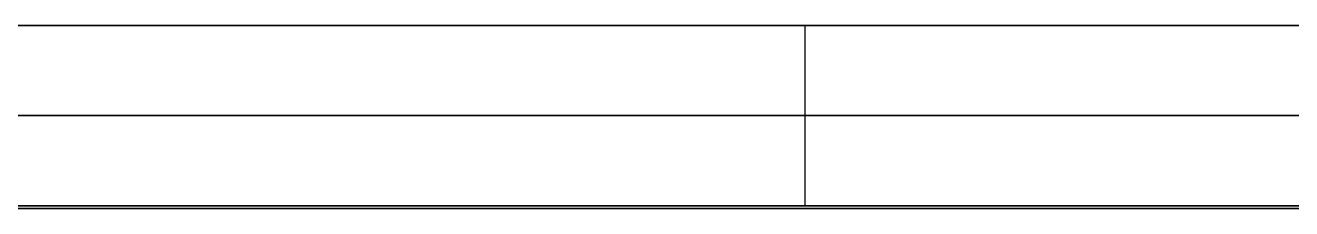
# Model space of a CAD drawing. Header units: inches. Extents: x 0 to 240, y -6 to 240.
# Drawn here: x 111.36 to 125.39, y -6.28 to -4.25 of the extents above; entities that cross this region are included whole.
import ezdxf

# ---------------------------------------------------------------- set-up
doc = ezdxf.new("R2010")
doc.units = ezdxf.units.IN
doc.header["$MEASUREMENT"] = 0
doc.layers.add('MODEL$frame-a', color=252, linetype='Continuous', true_color=0x696969)
doc.layers.add('MODEL$perf-pan', color=7, linetype='Continuous', true_color=0x646464)

msp = doc.modelspace()

# ---------------------------------------------------------------- linework, layer by layer
at = {"layer": 'MODEL$frame-a'}
for p, q in [((120, -4.25, 432), (120, -4.25, 434)), ((120, -4.25, 574), (120, -4.25, 576)), ((120, -4.25, 288), (120, -4.25, 290)), ((120, -4.25, 430), (120, -4.25, 432)), ((120, -4.25, 144), (120, -4.25, 146)), ((120, -4.25, 286), (120, -4.25, 288)), ((120, -6.25, 432), (120, -6.25, 434)), ((120, -6.25, 574), (120, -6.25, 576)), ((120, -6.25, 288), (120, -6.25, 290)), ((120, -6.25, 430), (120, -6.25, 432)), ((120, -6.25, 144), (120, -6.25, 146)), ((120, -6.25, 286), (120, -6.25, 288))]:
    msp.add_line(p, q, dxfattribs=at)
for points in [[(80, -4.25, 576), (160, -4.25, 576)], [(160, -4.25, 432), (80, -4.25, 432)], [(80, -4.25, 432), (160, -4.25, 432)], [(160, -4.25, 288), (80, -4.25, 288)], [(80, -4.25, 288), (160, -4.25, 288)], [(160, -4.25, 144), (80, -4.25, 144)], [(82, -4.25, 434), (158, -4.25, 434)], [(158, -4.25, 574), (82, -4.25, 574)], [(82, -4.25, 290), (158, -4.25, 290)], [(158, -4.25, 430), (82, -4.25, 430)], [(82, -4.25, 146), (158, -4.25, 146)], [(158, -4.25, 286), (82, -4.25, 286)], [(120, -6.25, 576), (120, -4.25, 576)], [(120, -6.25, 432), (120, -4.25, 432)], [(120, -6.25, 434), (120, -4.25, 434)], [(120, -6.25, 574), (120, -4.25, 574)], [(120, -6.25, 432), (120, -4.25, 432)], [(120, -6.25, 288), (120, -4.25, 288)], [(120, -6.25, 290), (120, -4.25, 290)], [(120, -6.25, 430), (120, -4.25, 430)], [(120, -6.25, 288), (120, -4.25, 288)], [(120, -6.25, 144), (120, -4.25, 144)], [(120, -6.25, 146), (120, -4.25, 146)], [(120, -6.25, 286), (120, -4.25, 286)], [(80, -5.25, 576), (160, -5.25, 576)], [(160, -5.25, 432), (80, -5.25, 432)], [(80, -5.25, 432), (160, -5.25, 432)], [(160, -5.25, 288), (80, -5.25, 288)], [(80, -5.25, 288), (160, -5.25, 288)], [(160, -5.25, 144), (80, -5.25, 144)], [(82, -5.25, 434), (158, -5.25, 434)], [(158, -5.25, 574), (82, -5.25, 574)], [(82, -5.25, 290), (158, -5.25, 290)], [(158, -5.25, 430), (82, -5.25, 430)], [(82, -5.25, 146), (158, -5.25, 146)], [(158, -5.25, 286), (82, -5.25, 286)], [(80, -6.25, 576), (160, -6.25, 576)], [(160, -6.25, 432), (80, -6.25, 432)], [(80, -6.25, 432), (160, -6.25, 432)], [(160, -6.25, 288), (80, -6.25, 288)], [(80, -6.25, 288), (160, -6.25, 288)], [(160, -6.25, 144), (80, -6.25, 144)], [(82, -6.25, 434), (158, -6.25, 434)], [(158, -6.25, 574), (82, -6.25, 574)], [(82, -6.25, 290), (158, -6.25, 290)], [(158, -6.25, 430), (82, -6.25, 430)], [(82, -6.25, 146), (158, -6.25, 146)], [(158, -6.25, 286), (82, -6.25, 286)]]:
    msp.add_open_spline(points, degree=1, dxfattribs=at)
at = {"layer": 'MODEL$perf-pan'}
for p, q in [((80.5, -6.281, 432.5), (159.5, -6.281, 432.5)), ((159.5, -6.281, 575.5), (80.5, -6.281, 575.5)), ((80.5, -6.281, 288.5), (159.5, -6.281, 288.5)), ((159.5, -6.281, 431.5), (80.5, -6.281, 431.5)), ((80.5, -6.281, 144.5), (159.5, -6.281, 144.5)), ((159.5, -6.281, 287.5), (80.5, -6.281, 287.5)), ((107.424, -6.281, 360), (111.726, -6.281, 360)), ((107.425, -6.281, 216), (111.784, -6.281, 216)), ((114.359, -6.281, 216), (118.706, -6.281, 216)), ((114.418, -6.281, 360), (118.591, -6.281, 360)), ((114.976, -6.281, 504), (118.077, -6.281, 504)), ((120, -6.281, 432.5), (120, -6.281, 442.499)), ((120, -6.281, 445.501), (120, -6.281, 454.764)), ((120, -6.281, 457.236), (120, -6.281, 466.573)), ((120, -6.281, 469.427), (120, -6.281, 478.308)), ((120, -6.281, 481.692), (120, -6.281, 490.043)), ((120, -6.281, 493.957), (120, -6.281, 501.779)), ((120, -6.281, 506.221), (120, -6.281, 513.784)), ((120, -6.281, 518.216), (120, -6.281, 525.899)), ((120, -6.281, 530.101), (120, -6.281, 537.97)), ((120, -6.281, 542.03), (120, -6.281, 549.989)), ((120, -6.281, 554.011), (120, -6.281, 561.958)), ((120, -6.281, 566.042), (120, -6.281, 575.5)), ((120, -6.281, 288.5), (120, -6.281, 297.427)), ((120, -6.281, 302.573), (120, -6.281, 309.589)), ((120, -6.281, 314.411), (120, -6.281, 321.777)), ((120, -6.281, 326.223), (120, -6.281, 333.971)), ((120, -6.281, 338.029), (120, -6.281, 346.17)), ((120, -6.281, 349.83), (120, -6.281, 358.373)), ((120, -6.281, 361.627), (120, -6.281, 370.579)), ((120, -6.281, 373.421), (120, -6.281, 382.788)), ((120, -6.281, 385.212), (120, -6.281, 394.604)), ((120, -6.281, 397.396), (120, -6.281, 406.391)), ((120, -6.281, 409.609), (120, -6.281, 418.175)), ((120, -6.281, 421.825), (120, -6.281, 431.5)), ((120, -6.281, 144.5), (120, -6.281, 153.322)), ((120, -6.281, 158.678), (120, -6.281, 165.559)), ((120, -6.281, 170.441), (120, -6.281, 177.796)), ((120, -6.281, 182.204), (120, -6.281, 190.032)), ((120, -6.281, 193.968), (120, -6.281, 202.269)), ((120, -6.281, 205.731), (120, -6.281, 214.506)), ((120, -6.281, 217.494), (120, -6.281, 226.743)), ((120, -6.281, 229.257), (120, -6.281, 238.62)), ((120, -6.281, 241.38), (120, -6.281, 250.383)), ((120, -6.281, 253.617), (120, -6.281, 262.146)), ((120, -6.281, 265.854), (120, -6.281, 273.909)), ((120, -6.281, 278.091), (120, -6.281, 287.5)), ((121.294, -6.281, 216), (125.63, -6.281, 216)), ((121.409, -6.281, 360), (125.459, -6.281, 360)), ((121.923, -6.281, 504), (124.99, -6.281, 504))]:
    msp.add_line(p, q, dxfattribs=at)
for points in [[(111.426, -6.281, 511.05), (109.608, -6.281, 512.1)], [(111.387, -6.281, 499.027), (109.608, -6.281, 500.054)], [(109.608, -6.281, 507.9), (111.426, -6.281, 508.95)], [(109.608, -6.281, 495.946), (111.387, -6.281, 496.973)], [(111.501, -6.281, 319.093), (109.608, -6.281, 320.186)], [(111.653, -6.281, 307.181), (109.608, -6.281, 308.361)], [(111.741, -6.281, 295.232), (109.608, -6.281, 296.463)], [(109.608, -6.281, 315.814), (111.501, -6.281, 316.907)], [(109.608, -6.281, 303.639), (111.653, -6.281, 304.819)], [(109.608, -6.281, 291.537), (111.741, -6.281, 292.768)], [(111.53, -6.281, 283.11), (109.608, -6.281, 284.219)], [(111.405, -6.281, 187.038), (109.608, -6.281, 188.075)], [(111.61, -6.281, 175.156), (109.608, -6.281, 176.312)], [(111.815, -6.281, 163.275), (109.608, -6.281, 164.549)], [(112.021, -6.281, 151.393), (109.608, -6.281, 152.786)], [(109.608, -6.281, 279.781), (111.53, -6.281, 280.89)], [(109.608, -6.281, 183.925), (111.405, -6.281, 184.962)], [(109.608, -6.281, 171.688), (111.61, -6.281, 172.844)], [(109.608, -6.281, 159.451), (111.815, -6.281, 160.725)], [(109.608, -6.281, 147.214), (112.021, -6.281, 148.607)], [(110.759, -6.281, 154.664), (113.072, -6.281, 153.329)], [(113.072, -6.281, 158.671), (110.759, -6.281, 157.336)], [(110.912, -6.281, 298.753), (113.072, -6.281, 297.506)], [(113.072, -6.281, 302.494), (110.912, -6.281, 301.247)], [(110.964, -6.281, 166.783), (113.072, -6.281, 165.566)], [(113.072, -6.281, 170.434), (110.964, -6.281, 169.217)], [(111.061, -6.281, 310.839), (113.072, -6.281, 309.679)], [(113.072, -6.281, 314.321), (111.061, -6.281, 313.161)], [(111.168, -6.281, 502.901), (113.072, -6.281, 501.801)], [(113.072, -6.281, 506.199), (111.168, -6.281, 505.099)], [(111.169, -6.281, 178.901), (113.072, -6.281, 177.803)], [(113.072, -6.281, 182.197), (111.169, -6.281, 181.099)], [(111.22, -6.281, 322.931), (113.072, -6.281, 321.862)], [(113.072, -6.281, 326.138), (111.22, -6.281, 325.069)], [(111.255, -6.281, 274.951), (113.072, -6.281, 273.903)], [(113.072, -6.281, 278.097), (111.255, -6.281, 277.049)], [(111.267, -6.281, 514.958), (113.072, -6.281, 513.916)], [(113.072, -6.281, 518.084), (111.267, -6.281, 517.042)], [(111.374, -6.281, 191.02), (113.072, -6.281, 190.04)], [(111.374, -6.281, 192.98), (111.374, -6.281, 191.02)], [(113.072, -6.281, 193.96), (111.374, -6.281, 192.98)], [(111.376, -6.281, 527.021), (113.072, -6.281, 526.042)], [(111.376, -6.281, 528.979), (111.376, -6.281, 527.021)], [(113.072, -6.281, 529.958), (111.376, -6.281, 528.979)], [(111.384, -6.281, 335.026), (113.072, -6.281, 334.051)], [(111.384, -6.281, 336.974), (111.384, -6.281, 335.026)], [(113.072, -6.281, 337.949), (111.384, -6.281, 336.974)], [(111.387, -6.281, 496.973), (111.387, -6.281, 499.027)], [(111.396, -6.281, 491.032), (113.072, -6.281, 490.064)], [(111.396, -6.281, 492.968), (111.396, -6.281, 491.032)], [(113.072, -6.281, 493.936), (111.396, -6.281, 492.968)], [(111.405, -6.281, 184.962), (111.405, -6.281, 187.038)], [(111.426, -6.281, 508.95), (111.426, -6.281, 511.05)], [(111.433, -6.281, 563.054), (113.072, -6.281, 562.108)], [(111.433, -6.281, 564.946), (111.433, -6.281, 563.054)], [(113.072, -6.281, 565.892), (111.433, -6.281, 564.946)], [(111.44, -6.281, 419.058), (113.072, -6.281, 418.116)], [(111.44, -6.281, 420.942), (111.44, -6.281, 419.058)], [(113.072, -6.281, 421.884), (111.44, -6.281, 420.942)], [(111.445, -6.281, 539.061), (113.072, -6.281, 538.121)], [(111.445, -6.281, 540.939), (111.445, -6.281, 539.061)], [(113.072, -6.281, 541.879), (111.445, -6.281, 540.939)], [(111.461, -6.281, 263.07), (113.072, -6.281, 262.139)], [(111.461, -6.281, 264.93), (111.461, -6.281, 263.07)], [(113.072, -6.281, 265.861), (111.461, -6.281, 264.93)], [(111.464, -6.281, 551.072), (113.072, -6.281, 550.143)], [(111.464, -6.281, 552.928), (111.464, -6.281, 551.072)], [(113.072, -6.281, 553.857), (111.464, -6.281, 552.928)], [(111.501, -6.281, 316.907), (111.501, -6.281, 319.093)], [(111.53, -6.281, 280.89), (111.53, -6.281, 283.11)], [(111.553, -6.281, 347.123), (113.072, -6.281, 346.246)], [(111.553, -6.281, 348.877), (111.553, -6.281, 347.123)], [(113.072, -6.281, 349.754), (111.553, -6.281, 348.877)], [(111.579, -6.281, 203.138), (113.072, -6.281, 202.276)], [(111.579, -6.281, 204.862), (111.579, -6.281, 203.138)], [(113.072, -6.281, 205.724), (111.579, -6.281, 204.862)], [(111.61, -6.281, 172.844), (111.61, -6.281, 175.156)], [(111.624, -6.281, 479.164), (113.072, -6.281, 478.328)], [(111.624, -6.281, 480.836), (111.624, -6.281, 479.164)], [(113.072, -6.281, 481.672), (111.624, -6.281, 480.836)], [(111.625, -6.281, 407.165), (113.072, -6.281, 406.329)], [(111.625, -6.281, 408.835), (111.625, -6.281, 407.165)], [(113.072, -6.281, 409.671), (111.625, -6.281, 408.835)], [(111.653, -6.281, 304.819), (111.653, -6.281, 307.181)], [(111.666, -6.281, 251.188), (113.072, -6.281, 250.376)], [(111.666, -6.281, 252.812), (111.666, -6.281, 251.188)], [(113.072, -6.281, 253.624), (111.666, -6.281, 252.812)], [(111.726, -6.281, 359.223), (113.072, -6.281, 358.446)], [(111.726, -6.281, 360.777), (111.726, -6.281, 359.223)], [(113.072, -6.281, 361.554), (111.726, -6.281, 360.777)], [(111.741, -6.281, 292.768), (111.741, -6.281, 295.232)], [(111.757, -6.281, 443.241), (113.072, -6.281, 442.482)], [(111.757, -6.281, 444.759), (111.757, -6.281, 443.241)], [(113.072, -6.281, 445.518), (111.757, -6.281, 444.759)], [(111.784, -6.281, 215.257), (113.072, -6.281, 214.513)], [(111.784, -6.281, 216.743), (111.784, -6.281, 215.257)], [(113.072, -6.281, 217.487), (111.784, -6.281, 216.743)], [(111.808, -6.281, 395.27), (113.072, -6.281, 394.54)], [(111.808, -6.281, 396.73), (111.808, -6.281, 395.27)], [(113.072, -6.281, 397.46), (111.808, -6.281, 396.73)], [(111.815, -6.281, 160.725), (111.815, -6.281, 163.275)], [(111.852, -6.281, 467.296), (113.072, -6.281, 466.592)], [(111.852, -6.281, 468.704), (111.852, -6.281, 467.296)], [(113.072, -6.281, 469.408), (111.852, -6.281, 468.704)], [(111.871, -6.281, 239.307), (113.072, -6.281, 238.613)], [(111.871, -6.281, 240.693), (111.871, -6.281, 239.307)], [(113.072, -6.281, 241.387), (111.871, -6.281, 240.693)], [(111.901, -6.281, 371.324), (113.072, -6.281, 370.649)], [(111.901, -6.281, 372.676), (111.901, -6.281, 371.324)], [(113.072, -6.281, 373.351), (111.901, -6.281, 372.676)], [(111.986, -6.281, 455.373), (113.072, -6.281, 454.746)], [(111.986, -6.281, 456.627), (111.986, -6.281, 455.373)], [(113.072, -6.281, 457.254), (111.986, -6.281, 456.627)], [(111.988, -6.281, 383.374), (113.072, -6.281, 382.749)], [(111.988, -6.281, 384.626), (111.988, -6.281, 383.374)], [(113.072, -6.281, 385.251), (111.988, -6.281, 384.626)], [(111.989, -6.281, 227.375), (113.072, -6.281, 226.75)], [(111.989, -6.281, 228.625), (111.989, -6.281, 227.375)], [(113.072, -6.281, 229.25), (111.989, -6.281, 228.625)], [(112.021, -6.281, 148.607), (112.021, -6.281, 151.393)], [(114.71, -6.281, 564.946), (113.072, -6.281, 565.892)], [(114.68, -6.281, 552.928), (113.072, -6.281, 553.857)], [(114.699, -6.281, 540.939), (113.072, -6.281, 541.879)], [(114.768, -6.281, 528.979), (113.072, -6.281, 529.958)], [(114.877, -6.281, 517.042), (113.072, -6.281, 518.084)], [(114.976, -6.281, 505.099), (113.072, -6.281, 506.199)], [(114.748, -6.281, 492.968), (113.072, -6.281, 493.936)], [(114.52, -6.281, 480.836), (113.072, -6.281, 481.672)], [(114.292, -6.281, 468.704), (113.072, -6.281, 469.408)], [(114.158, -6.281, 456.627), (113.072, -6.281, 457.254)], [(114.386, -6.281, 444.759), (113.072, -6.281, 445.518)], [(113.072, -6.281, 562.108), (114.71, -6.281, 563.054)], [(113.072, -6.281, 550.143), (114.68, -6.281, 551.072)], [(113.072, -6.281, 538.121), (114.699, -6.281, 539.061)], [(113.072, -6.281, 526.042), (114.768, -6.281, 527.021)], [(113.072, -6.281, 513.916), (114.877, -6.281, 514.958)], [(113.072, -6.281, 501.801), (114.976, -6.281, 502.901)], [(113.072, -6.281, 490.064), (114.748, -6.281, 491.032)], [(113.072, -6.281, 478.328), (114.52, -6.281, 479.164)], [(113.072, -6.281, 466.592), (114.292, -6.281, 467.296)], [(113.072, -6.281, 454.746), (114.158, -6.281, 455.373)], [(113.072, -6.281, 442.482), (114.386, -6.281, 443.241)], [(114.704, -6.281, 420.942), (113.072, -6.281, 421.884)], [(114.519, -6.281, 408.835), (113.072, -6.281, 409.671)], [(114.336, -6.281, 396.73), (113.072, -6.281, 397.46)], [(114.155, -6.281, 384.626), (113.072, -6.281, 385.251)], [(114.242, -6.281, 372.676), (113.072, -6.281, 373.351)], [(114.418, -6.281, 360.777), (113.072, -6.281, 361.554)], [(114.591, -6.281, 348.877), (113.072, -6.281, 349.754)], [(114.759, -6.281, 336.974), (113.072, -6.281, 337.949)], [(114.924, -6.281, 325.069), (113.072, -6.281, 326.138)], [(115.082, -6.281, 313.161), (113.072, -6.281, 314.321)], [(115.232, -6.281, 301.247), (113.072, -6.281, 302.494)], [(113.072, -6.281, 418.116), (114.704, -6.281, 419.058)], [(113.072, -6.281, 406.329), (114.519, -6.281, 407.165)], [(113.072, -6.281, 394.54), (114.336, -6.281, 395.27)], [(113.072, -6.281, 382.749), (114.155, -6.281, 383.374)], [(113.072, -6.281, 370.649), (114.242, -6.281, 371.324)], [(113.072, -6.281, 358.446), (114.418, -6.281, 359.223)], [(113.072, -6.281, 346.246), (114.591, -6.281, 347.123)], [(113.072, -6.281, 334.051), (114.759, -6.281, 335.026)], [(113.072, -6.281, 321.862), (114.924, -6.281, 322.931)], [(113.072, -6.281, 309.679), (115.082, -6.281, 310.839)], [(113.072, -6.281, 297.506), (115.232, -6.281, 298.753)], [(114.888, -6.281, 277.049), (113.072, -6.281, 278.097)], [(114.683, -6.281, 264.93), (113.072, -6.281, 265.861)], [(114.478, -6.281, 252.812), (113.072, -6.281, 253.624)], [(114.273, -6.281, 240.693), (113.072, -6.281, 241.387)], [(114.154, -6.281, 228.625), (113.072, -6.281, 229.25)], [(114.359, -6.281, 216.743), (113.072, -6.281, 217.487)], [(114.564, -6.281, 204.862), (113.072, -6.281, 205.724)], [(114.77, -6.281, 192.98), (113.072, -6.281, 193.96)], [(114.975, -6.281, 181.099), (113.072, -6.281, 182.197)], [(115.18, -6.281, 169.217), (113.072, -6.281, 170.434)], [(115.385, -6.281, 157.336), (113.072, -6.281, 158.671)], [(113.072, -6.281, 273.903), (114.888, -6.281, 274.951)], [(113.072, -6.281, 262.139), (114.683, -6.281, 263.07)], [(113.072, -6.281, 250.376), (114.478, -6.281, 251.188)], [(113.072, -6.281, 238.613), (114.273, -6.281, 239.307)], [(113.072, -6.281, 226.75), (114.154, -6.281, 227.375)], [(113.072, -6.281, 214.513), (114.359, -6.281, 215.257)], [(113.072, -6.281, 202.276), (114.564, -6.281, 203.138)], [(113.072, -6.281, 190.04), (114.77, -6.281, 191.02)], [(113.072, -6.281, 177.803), (114.975, -6.281, 178.901)], [(113.072, -6.281, 165.566), (115.18, -6.281, 166.783)], [(113.072, -6.281, 153.329), (115.385, -6.281, 154.664)], [(114.117, -6.281, 148.603), (116.536, -6.281, 147.207)], [(114.117, -6.281, 151.397), (114.117, -6.281, 148.603)], [(116.536, -6.281, 152.793), (114.117, -6.281, 151.397)], [(114.154, -6.281, 227.375), (114.154, -6.281, 228.625)], [(114.155, -6.281, 383.374), (114.155, -6.281, 384.626)], [(114.158, -6.281, 455.373), (114.158, -6.281, 456.627)], [(114.242, -6.281, 371.324), (114.242, -6.281, 372.676)], [(114.273, -6.281, 239.307), (114.273, -6.281, 240.693)], [(114.292, -6.281, 467.296), (114.292, -6.281, 468.704)], [(114.322, -6.281, 160.722), (116.536, -6.281, 159.444)], [(114.322, -6.281, 163.278), (114.322, -6.281, 160.722)], [(116.536, -6.281, 164.556), (114.322, -6.281, 163.278)], [(114.336, -6.281, 395.27), (114.336, -6.281, 396.73)], [(114.359, -6.281, 215.257), (114.359, -6.281, 216.743)], [(114.386, -6.281, 443.241), (114.386, -6.281, 444.759)], [(114.409, -6.281, 304.772), (116.536, -6.281, 303.544)], [(114.409, -6.281, 307.228), (114.409, -6.281, 304.772)], [(116.536, -6.281, 308.456), (114.409, -6.281, 307.228)], [(114.409, -6.281, 292.772), (116.536, -6.281, 291.544)], [(114.409, -6.281, 295.228), (114.409, -6.281, 292.772)], [(116.536, -6.281, 296.456), (114.409, -6.281, 295.228)], [(114.418, -6.281, 359.223), (114.418, -6.281, 360.777)], [(114.478, -6.281, 251.188), (114.478, -6.281, 252.812)], [(114.519, -6.281, 407.165), (114.519, -6.281, 408.835)], [(114.52, -6.281, 479.164), (114.52, -6.281, 480.836)], [(114.527, -6.281, 172.84), (116.536, -6.281, 171.681)], [(114.527, -6.281, 175.16), (114.527, -6.281, 172.84)], [(116.536, -6.281, 176.319), (114.527, -6.281, 175.16)], [(114.564, -6.281, 203.138), (114.564, -6.281, 204.862)], [(114.566, -6.281, 316.863), (116.536, -6.281, 315.725)], [(114.566, -6.281, 319.137), (114.566, -6.281, 316.863)], [(116.536, -6.281, 320.275), (114.566, -6.281, 319.137)], [(114.591, -6.281, 347.123), (114.591, -6.281, 348.877)], [(114.611, -6.281, 508.889), (116.536, -6.281, 507.777)], [(114.611, -6.281, 511.111), (114.611, -6.281, 508.889)], [(116.536, -6.281, 512.223), (114.611, -6.281, 511.111)], [(114.62, -6.281, 280.894), (116.536, -6.281, 279.787)], [(114.62, -6.281, 283.106), (114.62, -6.281, 280.894)], [(116.536, -6.281, 284.213), (114.62, -6.281, 283.106)], [(114.68, -6.281, 551.072), (114.68, -6.281, 552.928)], [(114.683, -6.281, 263.07), (114.683, -6.281, 264.93)], [(114.699, -6.281, 539.061), (114.699, -6.281, 540.939)], [(114.704, -6.281, 419.058), (114.704, -6.281, 420.942)], [(114.71, -6.281, 563.054), (114.71, -6.281, 564.946)], [(114.73, -6.281, 328.957), (116.536, -6.281, 327.914)], [(114.73, -6.281, 331.043), (114.73, -6.281, 328.957)], [(116.536, -6.281, 332.086), (114.73, -6.281, 331.043)], [(114.731, -6.281, 520.958), (116.536, -6.281, 519.916)], [(114.731, -6.281, 523.042), (114.731, -6.281, 520.958)], [(116.536, -6.281, 524.084), (114.731, -6.281, 523.042)], [(114.732, -6.281, 184.959), (116.536, -6.281, 183.917)], [(114.732, -6.281, 187.041), (114.732, -6.281, 184.959)], [(116.536, -6.281, 188.083), (114.732, -6.281, 187.041)], [(114.736, -6.281, 496.961), (116.536, -6.281, 495.921)], [(114.736, -6.281, 499.039), (114.736, -6.281, 496.961)], [(116.536, -6.281, 500.079), (114.736, -6.281, 499.039)], [(114.748, -6.281, 491.032), (114.748, -6.281, 492.968)], [(114.759, -6.281, 335.026), (114.759, -6.281, 336.974)], [(114.768, -6.281, 527.021), (114.768, -6.281, 528.979)], [(114.77, -6.281, 191.02), (114.77, -6.281, 192.98)], [(114.803, -6.281, 568.999), (116.536, -6.281, 567.999)], [(114.803, -6.281, 571.001), (114.803, -6.281, 568.999)], [(116.536, -6.281, 572.001), (114.803, -6.281, 571.001)], [(114.816, -6.281, 533.007), (116.536, -6.281, 532.014)], [(114.816, -6.281, 534.993), (114.816, -6.281, 533.007)], [(116.536, -6.281, 535.986), (114.816, -6.281, 534.993)], [(114.825, -6.281, 269.012), (116.536, -6.281, 268.024)], [(114.825, -6.281, 270.988), (114.825, -6.281, 269.012)], [(116.536, -6.281, 271.976), (114.825, -6.281, 270.988)], [(114.852, -6.281, 557.028), (116.536, -6.281, 556.056)], [(114.852, -6.281, 558.972), (114.852, -6.281, 557.028)], [(116.536, -6.281, 559.944), (114.852, -6.281, 558.972)], [(114.858, -6.281, 545.031), (116.536, -6.281, 544.063)], [(114.858, -6.281, 546.969), (114.858, -6.281, 545.031)], [(116.536, -6.281, 547.937), (114.858, -6.281, 546.969)], [(114.877, -6.281, 514.958), (114.877, -6.281, 517.042)], [(114.888, -6.281, 274.951), (114.888, -6.281, 277.049)], [(114.898, -6.281, 341.054), (116.536, -6.281, 340.109)], [(114.898, -6.281, 342.946), (114.898, -6.281, 341.054)], [(116.536, -6.281, 343.891), (114.898, -6.281, 342.946)], [(114.924, -6.281, 322.931), (114.924, -6.281, 325.069)], [(114.938, -6.281, 197.077), (116.536, -6.281, 196.154)], [(114.938, -6.281, 198.923), (114.938, -6.281, 197.077)], [(116.536, -6.281, 199.846), (114.938, -6.281, 198.923)], [(114.949, -6.281, 425.084), (116.536, -6.281, 424.168)], [(114.949, -6.281, 426.916), (114.949, -6.281, 425.084)], [(116.536, -6.281, 427.832), (114.949, -6.281, 426.916)], [(114.964, -6.281, 485.093), (116.536, -6.281, 484.185)], [(114.964, -6.281, 486.907), (114.964, -6.281, 485.093)], [(116.536, -6.281, 487.815), (114.964, -6.281, 486.907)], [(114.975, -6.281, 178.901), (114.975, -6.281, 181.099)], [(114.976, -6.281, 502.901), (114.976, -6.281, 505.099)], [(115.023, -6.281, 413.127), (116.536, -6.281, 412.253)], [(115.023, -6.281, 414.873), (115.023, -6.281, 413.127)], [(116.536, -6.281, 415.747), (115.023, -6.281, 414.873)], [(115.03, -6.281, 257.131), (116.536, -6.281, 256.261)], [(115.03, -6.281, 258.869), (115.03, -6.281, 257.131)], [(116.536, -6.281, 259.739), (115.03, -6.281, 258.869)], [(115.07, -6.281, 353.154), (116.536, -6.281, 352.308)], [(115.07, -6.281, 354.846), (115.07, -6.281, 353.154)], [(116.536, -6.281, 355.692), (115.07, -6.281, 354.846)], [(115.082, -6.281, 310.839), (115.082, -6.281, 313.161)], [(115.114, -6.281, 437.179), (116.536, -6.281, 436.359)], [(115.114, -6.281, 438.821), (115.114, -6.281, 437.179)], [(116.536, -6.281, 439.641), (115.114, -6.281, 438.821)], [(115.143, -6.281, 209.196), (116.536, -6.281, 208.391)], [(115.143, -6.281, 210.804), (115.143, -6.281, 209.196)], [(116.536, -6.281, 211.609), (115.143, -6.281, 210.804)], [(115.18, -6.281, 166.783), (115.18, -6.281, 169.217)], [(115.193, -6.281, 473.225), (116.536, -6.281, 472.449)], [(115.193, -6.281, 474.775), (115.193, -6.281, 473.225)], [(116.536, -6.281, 475.551), (115.193, -6.281, 474.775)], [(115.208, -6.281, 401.233), (116.536, -6.281, 400.467)], [(115.208, -6.281, 402.767), (115.208, -6.281, 401.233)], [(116.536, -6.281, 403.533), (115.208, -6.281, 402.767)], [(115.232, -6.281, 298.753), (115.232, -6.281, 301.247)], [(115.235, -6.281, 245.249), (116.536, -6.281, 244.498)], [(115.235, -6.281, 246.751), (115.235, -6.281, 245.249)], [(116.536, -6.281, 247.502), (115.235, -6.281, 246.751)], [(115.246, -6.281, 365.255), (116.536, -6.281, 364.511)], [(115.246, -6.281, 366.745), (115.246, -6.281, 365.255)], [(116.536, -6.281, 367.489), (115.246, -6.281, 366.745)], [(115.344, -6.281, 449.312), (116.536, -6.281, 448.623)], [(115.344, -6.281, 450.688), (115.344, -6.281, 449.312)], [(116.536, -6.281, 451.377), (115.344, -6.281, 450.688)], [(115.348, -6.281, 221.314), (116.536, -6.281, 220.628)], [(115.348, -6.281, 222.686), (115.348, -6.281, 221.314)], [(116.536, -6.281, 223.372), (115.348, -6.281, 222.686)], [(115.385, -6.281, 154.664), (115.385, -6.281, 157.336)], [(115.391, -6.281, 389.339), (116.536, -6.281, 388.678)], [(115.391, -6.281, 390.661), (115.391, -6.281, 389.339)], [(116.536, -6.281, 391.322), (115.391, -6.281, 390.661)], [(115.422, -6.281, 461.357), (116.536, -6.281, 460.714)], [(115.422, -6.281, 462.643), (115.422, -6.281, 461.357)], [(116.536, -6.281, 463.286), (115.422, -6.281, 462.643)], [(115.425, -6.281, 377.358), (116.536, -6.281, 376.717)], [(115.425, -6.281, 378.642), (115.425, -6.281, 377.358)], [(116.536, -6.281, 379.283), (115.425, -6.281, 378.642)], [(115.441, -6.281, 233.368), (116.536, -6.281, 232.735)], [(115.441, -6.281, 234.632), (115.441, -6.281, 233.368)], [(116.536, -6.281, 235.265), (115.441, -6.281, 234.632)], [(118.269, -6.281, 571.001), (116.536, -6.281, 572.001)], [(118.22, -6.281, 558.972), (116.536, -6.281, 559.944)], [(118.213, -6.281, 546.969), (116.536, -6.281, 547.937)], [(118.255, -6.281, 534.993), (116.536, -6.281, 535.986)], [(118.341, -6.281, 523.042), (116.536, -6.281, 524.084)], [(118.461, -6.281, 511.111), (116.536, -6.281, 512.223)], [(118.336, -6.281, 499.039), (116.536, -6.281, 500.079)], [(118.107, -6.281, 486.907), (116.536, -6.281, 487.815)], [(117.879, -6.281, 474.775), (116.536, -6.281, 475.551)], [(117.65, -6.281, 462.643), (116.536, -6.281, 463.286)], [(117.728, -6.281, 450.688), (116.536, -6.281, 451.377)], [(117.957, -6.281, 438.821), (116.536, -6.281, 439.641)], [(116.536, -6.281, 567.999), (118.269, -6.281, 568.999)], [(116.536, -6.281, 556.056), (118.22, -6.281, 557.028)], [(116.536, -6.281, 544.063), (118.213, -6.281, 545.031)], [(116.536, -6.281, 532.014), (118.255, -6.281, 533.007)], [(116.536, -6.281, 519.916), (118.341, -6.281, 520.958)], [(116.536, -6.281, 507.777), (118.461, -6.281, 508.889)], [(116.536, -6.281, 495.921), (118.336, -6.281, 496.961)], [(116.536, -6.281, 484.185), (118.107, -6.281, 485.093)], [(116.536, -6.281, 472.449), (117.879, -6.281, 473.225)], [(116.536, -6.281, 460.714), (117.65, -6.281, 461.357)], [(116.536, -6.281, 448.623), (117.728, -6.281, 449.312)], [(116.536, -6.281, 436.359), (117.957, -6.281, 437.179)], [(118.123, -6.281, 426.916), (116.536, -6.281, 427.832)], [(118.049, -6.281, 414.873), (116.536, -6.281, 415.747)], [(117.864, -6.281, 402.767), (116.536, -6.281, 403.533)], [(117.681, -6.281, 390.661), (116.536, -6.281, 391.322)], [(117.647, -6.281, 378.642), (116.536, -6.281, 379.283)], [(117.826, -6.281, 366.745), (116.536, -6.281, 367.489)], [(118.001, -6.281, 354.846), (116.536, -6.281, 355.692)], [(118.174, -6.281, 342.946), (116.536, -6.281, 343.891)], [(118.342, -6.281, 331.043), (116.536, -6.281, 332.086)], [(118.506, -6.281, 319.137), (116.536, -6.281, 320.275)], [(118.663, -6.281, 307.228), (116.536, -6.281, 308.456)], [(118.663, -6.281, 295.228), (116.536, -6.281, 296.456)], [(116.536, -6.281, 424.168), (118.123, -6.281, 425.084)], [(116.536, -6.281, 412.253), (118.049, -6.281, 413.127)], [(116.536, -6.281, 400.467), (117.864, -6.281, 401.233)], [(116.536, -6.281, 388.678), (117.681, -6.281, 389.339)], [(116.536, -6.281, 376.717), (117.647, -6.281, 377.358)], [(116.536, -6.281, 364.511), (117.826, -6.281, 365.255)], [(116.536, -6.281, 352.308), (118.001, -6.281, 353.154)], [(116.536, -6.281, 340.109), (118.174, -6.281, 341.054)], [(116.536, -6.281, 327.914), (118.342, -6.281, 328.957)], [(116.536, -6.281, 315.725), (118.506, -6.281, 316.863)], [(116.536, -6.281, 303.544), (118.663, -6.281, 304.772)], [(116.536, -6.281, 291.544), (118.663, -6.281, 292.772)], [(118.452, -6.281, 283.106), (116.536, -6.281, 284.213)], [(118.247, -6.281, 270.988), (116.536, -6.281, 271.976)], [(118.042, -6.281, 258.869), (116.536, -6.281, 259.739)], [(117.836, -6.281, 246.751), (116.536, -6.281, 247.502)], [(117.631, -6.281, 234.632), (116.536, -6.281, 235.265)], [(117.724, -6.281, 222.686), (116.536, -6.281, 223.372)], [(117.929, -6.281, 210.804), (116.536, -6.281, 211.609)], [(118.134, -6.281, 198.923), (116.536, -6.281, 199.846)], [(118.339, -6.281, 187.041), (116.536, -6.281, 188.083)], [(118.545, -6.281, 175.16), (116.536, -6.281, 176.319)], [(118.75, -6.281, 163.278), (116.536, -6.281, 164.556)], [(118.955, -6.281, 151.397), (116.536, -6.281, 152.793)], [(116.536, -6.281, 279.787), (118.452, -6.281, 280.894)], [(116.536, -6.281, 268.024), (118.247, -6.281, 269.012)], [(116.536, -6.281, 256.261), (118.042, -6.281, 257.131)], [(116.536, -6.281, 244.498), (117.836, -6.281, 245.249)], [(116.536, -6.281, 232.735), (117.631, -6.281, 233.368)], [(116.536, -6.281, 220.628), (117.724, -6.281, 221.314)], [(116.536, -6.281, 208.391), (117.929, -6.281, 209.196)], [(116.536, -6.281, 196.154), (118.134, -6.281, 197.077)], [(116.536, -6.281, 183.917), (118.339, -6.281, 184.959)], [(116.536, -6.281, 171.681), (118.545, -6.281, 172.84)], [(116.536, -6.281, 159.444), (118.75, -6.281, 160.722)], [(116.536, -6.281, 147.207), (118.955, -6.281, 148.603)], [(117.631, -6.281, 233.368), (117.631, -6.281, 234.632)], [(117.647, -6.281, 377.358), (117.647, -6.281, 378.642)], [(117.65, -6.281, 461.357), (117.65, -6.281, 462.643)], [(117.681, -6.281, 389.339), (117.681, -6.281, 390.661)], [(117.681, -6.281, 154.661), (120, -6.281, 153.322)], [(117.681, -6.281, 157.339), (117.681, -6.281, 154.661)], [(120, -6.281, 158.678), (117.681, -6.281, 157.339)], [(117.724, -6.281, 221.314), (117.724, -6.281, 222.686)], [(117.728, -6.281, 449.312), (117.728, -6.281, 450.688)], [(117.772, -6.281, 298.714), (120, -6.281, 297.427)], [(117.772, -6.281, 301.286), (117.772, -6.281, 298.714)], [(120, -6.281, 302.573), (117.772, -6.281, 301.286)], [(117.826, -6.281, 365.255), (117.826, -6.281, 366.745)], [(117.836, -6.281, 245.249), (117.836, -6.281, 246.751)], [(117.864, -6.281, 401.233), (117.864, -6.281, 402.767)], [(117.879, -6.281, 473.225), (117.879, -6.281, 474.775)], [(117.886, -6.281, 166.779), (120, -6.281, 165.559)], [(117.886, -6.281, 169.221), (117.886, -6.281, 166.779)], [(120, -6.281, 170.441), (117.886, -6.281, 169.221)], [(117.912, -6.281, 310.795), (120, -6.281, 309.589)], [(117.912, -6.281, 313.205), (117.912, -6.281, 310.795)], [(120, -6.281, 314.411), (117.912, -6.281, 313.205)], [(117.929, -6.281, 209.196), (117.929, -6.281, 210.804)], [(117.957, -6.281, 437.179), (117.957, -6.281, 438.821)], [(118.001, -6.281, 353.154), (118.001, -6.281, 354.846)], [(118.042, -6.281, 257.131), (118.042, -6.281, 258.869)], [(118.049, -6.281, 413.127), (118.049, -6.281, 414.873)], [(118.075, -6.281, 322.889), (120, -6.281, 321.777)], [(118.075, -6.281, 325.111), (118.075, -6.281, 322.889)], [(120, -6.281, 326.223), (118.075, -6.281, 325.111)], [(118.077, -6.281, 502.89), (120, -6.281, 501.779)], [(118.077, -6.281, 505.11), (118.077, -6.281, 502.89)], [(120, -6.281, 506.221), (118.077, -6.281, 505.11)], [(118.081, -6.281, 514.892), (120, -6.281, 513.784)], [(118.081, -6.281, 517.108), (118.081, -6.281, 514.892)], [(120, -6.281, 518.216), (118.081, -6.281, 517.108)], [(118.091, -6.281, 178.898), (120, -6.281, 177.796)], [(118.091, -6.281, 181.102), (118.091, -6.281, 178.898)], [(120, -6.281, 182.204), (118.091, -6.281, 181.102)], [(118.107, -6.281, 485.093), (118.107, -6.281, 486.907)], [(118.123, -6.281, 425.084), (118.123, -6.281, 426.916)], [(118.134, -6.281, 197.077), (118.134, -6.281, 198.923)], [(118.174, -6.281, 341.054), (118.174, -6.281, 342.946)], [(118.181, -6.281, 526.95), (120, -6.281, 525.899)], [(118.181, -6.281, 529.05), (118.181, -6.281, 526.95)], [(120, -6.281, 530.101), (118.181, -6.281, 529.05)], [(118.189, -6.281, 274.954), (120, -6.281, 273.909)], [(118.189, -6.281, 277.046), (118.189, -6.281, 274.954)], [(120, -6.281, 278.091), (118.189, -6.281, 277.046)], [(118.213, -6.281, 545.031), (118.213, -6.281, 546.969)], [(118.22, -6.281, 557.028), (118.22, -6.281, 558.972)], [(118.231, -6.281, 562.979), (120, -6.281, 561.958)], [(118.231, -6.281, 565.021), (118.231, -6.281, 562.979)], [(120, -6.281, 566.042), (118.231, -6.281, 565.021)], [(118.242, -6.281, 538.985), (120, -6.281, 537.97)], [(118.242, -6.281, 541.015), (118.242, -6.281, 538.985)], [(120, -6.281, 542.03), (118.242, -6.281, 541.015)], [(118.243, -6.281, 334.986), (120, -6.281, 333.971)], [(118.243, -6.281, 337.014), (118.243, -6.281, 334.986)], [(120, -6.281, 338.029), (118.243, -6.281, 337.014)], [(118.247, -6.281, 269.012), (118.247, -6.281, 270.988)], [(118.255, -6.281, 533.007), (118.255, -6.281, 534.993)], [(118.259, -6.281, 550.995), (120, -6.281, 549.989)], [(118.259, -6.281, 553.005), (118.259, -6.281, 550.995)], [(120, -6.281, 554.011), (118.259, -6.281, 553.005)], [(118.269, -6.281, 568.999), (118.269, -6.281, 571.001)], [(118.296, -6.281, 191.016), (120, -6.281, 190.032)], [(118.296, -6.281, 192.984), (118.296, -6.281, 191.016)], [(120, -6.281, 193.968), (118.296, -6.281, 192.984)], [(118.306, -6.281, 491.022), (120, -6.281, 490.043)], [(118.306, -6.281, 492.978), (118.306, -6.281, 491.022)], [(120, -6.281, 493.957), (118.306, -6.281, 492.978)], [(118.336, -6.281, 496.961), (118.336, -6.281, 499.039)], [(118.339, -6.281, 184.959), (118.339, -6.281, 187.041)], [(118.341, -6.281, 520.958), (118.341, -6.281, 523.042)], [(118.342, -6.281, 328.957), (118.342, -6.281, 331.043)], [(118.394, -6.281, 263.073), (120, -6.281, 262.146)], [(118.394, -6.281, 264.927), (118.394, -6.281, 263.073)], [(120, -6.281, 265.854), (118.394, -6.281, 264.927)], [(118.415, -6.281, 347.085), (120, -6.281, 346.17)], [(118.415, -6.281, 348.915), (118.415, -6.281, 347.085)], [(120, -6.281, 349.83), (118.415, -6.281, 348.915)], [(118.42, -6.281, 419.088), (120, -6.281, 418.175)], [(118.42, -6.281, 420.912), (118.42, -6.281, 419.088)], [(120, -6.281, 421.825), (118.42, -6.281, 420.912)], [(118.452, -6.281, 280.894), (118.452, -6.281, 283.106)], [(118.461, -6.281, 508.889), (118.461, -6.281, 511.111)], [(118.501, -6.281, 203.135), (120, -6.281, 202.269)], [(118.501, -6.281, 204.865), (118.501, -6.281, 203.135)], [(120, -6.281, 205.731), (118.501, -6.281, 204.865)], [(118.506, -6.281, 316.863), (118.506, -6.281, 319.137)], [(118.535, -6.281, 479.154), (120, -6.281, 478.308)], [(118.535, -6.281, 480.846), (118.535, -6.281, 479.154)], [(120, -6.281, 481.692), (118.535, -6.281, 480.846)], [(118.545, -6.281, 172.84), (118.545, -6.281, 175.16)], [(118.591, -6.281, 359.186), (120, -6.281, 358.373)], [(118.591, -6.281, 360.814), (118.591, -6.281, 359.186)], [(120, -6.281, 361.627), (118.591, -6.281, 360.814)], [(118.6, -6.281, 251.191), (120, -6.281, 250.383)], [(118.6, -6.281, 252.809), (118.6, -6.281, 251.191)], [(120, -6.281, 253.617), (118.6, -6.281, 252.809)], [(118.606, -6.281, 407.195), (120, -6.281, 406.391)], [(118.606, -6.281, 408.805), (118.606, -6.281, 407.195)], [(120, -6.281, 409.609), (118.606, -6.281, 408.805)], [(118.663, -6.281, 304.772), (118.663, -6.281, 307.228)], [(118.663, -6.281, 292.772), (118.663, -6.281, 295.228)], [(118.7, -6.281, 443.25), (120, -6.281, 442.499)], [(118.7, -6.281, 444.75), (118.7, -6.281, 443.25)], [(120, -6.281, 445.501), (118.7, -6.281, 444.75)], [(118.706, -6.281, 215.253), (120, -6.281, 214.506)], [(118.706, -6.281, 216.747), (118.706, -6.281, 215.253)], [(120, -6.281, 217.494), (118.706, -6.281, 216.747)], [(118.75, -6.281, 160.722), (118.75, -6.281, 163.278)], [(118.764, -6.281, 467.286), (120, -6.281, 466.573)], [(118.764, -6.281, 468.714), (118.764, -6.281, 467.286)], [(120, -6.281, 469.427), (118.764, -6.281, 468.714)], [(118.769, -6.281, 371.289), (120, -6.281, 370.579)], [(118.769, -6.281, 372.711), (118.769, -6.281, 371.289)], [(120, -6.281, 373.421), (118.769, -6.281, 372.711)], [(118.791, -6.281, 395.302), (120, -6.281, 394.604)], [(118.791, -6.281, 396.698), (118.791, -6.281, 395.302)], [(120, -6.281, 397.396), (118.791, -6.281, 396.698)], [(118.805, -6.281, 239.31), (120, -6.281, 238.62)], [(118.805, -6.281, 240.69), (118.805, -6.281, 239.31)], [(120, -6.281, 241.38), (118.805, -6.281, 240.69)], [(118.912, -6.281, 227.372), (120, -6.281, 226.743)], [(118.912, -6.281, 228.628), (118.912, -6.281, 227.372)], [(120, -6.281, 229.257), (118.912, -6.281, 228.628)], [(118.93, -6.281, 455.382), (120, -6.281, 454.764)], [(118.93, -6.281, 456.618), (118.93, -6.281, 455.382)], [(120, -6.281, 457.236), (118.93, -6.281, 456.618)], [(118.95, -6.281, 383.394), (120, -6.281, 382.788)], [(118.95, -6.281, 384.606), (118.95, -6.281, 383.394)], [(120, -6.281, 385.212), (118.95, -6.281, 384.606)], [(118.955, -6.281, 148.603), (118.955, -6.281, 151.397)], [(121.769, -6.281, 565.021), (120, -6.281, 566.042)], [(121.741, -6.281, 553.005), (120, -6.281, 554.011)], [(121.758, -6.281, 541.015), (120, -6.281, 542.03)], [(121.819, -6.281, 529.05), (120, -6.281, 530.101)], [(121.919, -6.281, 517.108), (120, -6.281, 518.216)], [(121.923, -6.281, 505.11), (120, -6.281, 506.221)], [(121.694, -6.281, 492.978), (120, -6.281, 493.957)], [(121.465, -6.281, 480.846), (120, -6.281, 481.692)], [(121.236, -6.281, 468.714), (120, -6.281, 469.427)], [(121.07, -6.281, 456.618), (120, -6.281, 457.236)], [(121.3, -6.281, 444.75), (120, -6.281, 445.501)], [(120, -6.281, 561.958), (121.769, -6.281, 562.979)], [(120, -6.281, 549.989), (121.741, -6.281, 550.995)], [(120, -6.281, 537.97), (121.758, -6.281, 538.985)], [(120, -6.281, 525.899), (121.819, -6.281, 526.95)], [(120, -6.281, 513.784), (121.919, -6.281, 514.892)], [(120, -6.281, 501.779), (121.923, -6.281, 502.89)], [(120, -6.281, 490.043), (121.694, -6.281, 491.022)], [(120, -6.281, 478.308), (121.465, -6.281, 479.154)], [(120, -6.281, 466.573), (121.236, -6.281, 467.286)], [(120, -6.281, 454.764), (121.07, -6.281, 455.382)], [(120, -6.281, 442.499), (121.3, -6.281, 443.25)], [(121.58, -6.281, 420.912), (120, -6.281, 421.825)], [(121.394, -6.281, 408.805), (120, -6.281, 409.609)], [(121.209, -6.281, 396.698), (120, -6.281, 397.396)], [(121.05, -6.281, 384.606), (120, -6.281, 385.212)], [(121.231, -6.281, 372.711), (120, -6.281, 373.421)], [(121.409, -6.281, 360.814), (120, -6.281, 361.627)], [(121.585, -6.281, 348.915), (120, -6.281, 349.83)], [(121.757, -6.281, 337.014), (120, -6.281, 338.029)], [(121.925, -6.281, 325.111), (120, -6.281, 326.223)], [(122.088, -6.281, 313.205), (120, -6.281, 314.411)], [(122.228, -6.281, 301.286), (120, -6.281, 302.573)], [(120, -6.281, 418.175), (121.58, -6.281, 419.088)], [(120, -6.281, 406.391), (121.394, -6.281, 407.195)], [(120, -6.281, 394.604), (121.209, -6.281, 395.302)], [(120, -6.281, 382.788), (121.05, -6.281, 383.394)], [(120, -6.281, 370.579), (121.231, -6.281, 371.289)], [(120, -6.281, 358.373), (121.409, -6.281, 359.186)], [(120, -6.281, 346.17), (121.585, -6.281, 347.085)], [(120, -6.281, 333.971), (121.757, -6.281, 334.986)], [(120, -6.281, 321.777), (121.925, -6.281, 322.889)], [(120, -6.281, 309.589), (122.088, -6.281, 310.795)], [(120, -6.281, 297.427), (122.228, -6.281, 298.714)], [(121.811, -6.281, 277.046), (120, -6.281, 278.091)], [(121.606, -6.281, 264.927), (120, -6.281, 265.854)], [(121.4, -6.281, 252.809), (120, -6.281, 253.617)], [(121.195, -6.281, 240.69), (120, -6.281, 241.38)], [(121.088, -6.281, 228.628), (120, -6.281, 229.257)], [(121.294, -6.281, 216.747), (120, -6.281, 217.494)], [(121.499, -6.281, 204.865), (120, -6.281, 205.731)], [(121.704, -6.281, 192.984), (120, -6.281, 193.968)], [(121.909, -6.281, 181.102), (120, -6.281, 182.204)], [(122.114, -6.281, 169.221), (120, -6.281, 170.441)], [(122.319, -6.281, 157.339), (120, -6.281, 158.678)], [(120, -6.281, 273.909), (121.811, -6.281, 274.954)], [(120, -6.281, 262.146), (121.606, -6.281, 263.073)], [(120, -6.281, 250.383), (121.4, -6.281, 251.191)], [(120, -6.281, 238.62), (121.195, -6.281, 239.31)], [(120, -6.281, 226.743), (121.088, -6.281, 227.372)], [(120, -6.281, 214.506), (121.294, -6.281, 215.253)], [(120, -6.281, 202.269), (121.499, -6.281, 203.135)], [(120, -6.281, 190.032), (121.704, -6.281, 191.016)], [(120, -6.281, 177.796), (121.909, -6.281, 178.898)], [(120, -6.281, 165.559), (122.114, -6.281, 166.779)], [(120, -6.281, 153.322), (122.319, -6.281, 154.661)], [(121.039, -6.281, 148.6), (123.464, -6.281, 147.2)], [(121.039, -6.281, 151.4), (121.039, -6.281, 148.6)], [(123.464, -6.281, 152.8), (121.039, -6.281, 151.4)], [(121.05, -6.281, 383.394), (121.05, -6.281, 384.606)], [(121.07, -6.281, 455.382), (121.07, -6.281, 456.618)], [(121.088, -6.281, 227.372), (121.088, -6.281, 228.628)], [(121.195, -6.281, 239.31), (121.195, -6.281, 240.69)], [(121.209, -6.281, 395.302), (121.209, -6.281, 396.698)], [(121.231, -6.281, 371.289), (121.231, -6.281, 372.711)], [(121.236, -6.281, 467.286), (121.236, -6.281, 468.714)], [(121.244, -6.281, 160.718), (123.464, -6.281, 159.437)], [(121.244, -6.281, 163.282), (121.244, -6.281, 160.718)], [(123.464, -6.281, 164.563), (121.244, -6.281, 163.282)], [(121.259, -6.281, 304.727), (123.464, -6.281, 303.453)], [(121.259, -6.281, 307.273), (121.259, -6.281, 304.727)], [(123.464, -6.281, 308.547), (121.259, -6.281, 307.273)], [(121.294, -6.281, 215.253), (121.294, -6.281, 216.747)], [(121.3, -6.281, 443.25), (121.3, -6.281, 444.75)], [(121.341, -6.281, 292.774), (123.464, -6.281, 291.549)], [(121.341, -6.281, 295.226), (121.341, -6.281, 292.774)], [(123.464, -6.281, 296.451), (121.341, -6.281, 295.226)], [(121.394, -6.281, 407.195), (121.394, -6.281, 408.805)], [(121.4, -6.281, 251.191), (121.4, -6.281, 252.809)], [(121.409, -6.281, 359.186), (121.409, -6.281, 360.814)], [(121.421, -6.281, 316.82), (123.464, -6.281, 315.64)], [(121.421, -6.281, 319.18), (121.421, -6.281, 316.82)], [(123.464, -6.281, 320.36), (121.421, -6.281, 319.18)], [(121.429, -6.281, 508.825), (123.464, -6.281, 507.65)], [(121.429, -6.281, 511.175), (121.429, -6.281, 508.825)], [(123.464, -6.281, 512.35), (121.429, -6.281, 511.175)], [(121.45, -6.281, 172.837), (123.464, -6.281, 171.674)], [(121.45, -6.281, 175.163), (121.45, -6.281, 172.837)], [(123.464, -6.281, 176.326), (121.45, -6.281, 175.163)], [(121.465, -6.281, 479.154), (121.465, -6.281, 480.846)], [(121.499, -6.281, 203.135), (121.499, -6.281, 204.865)], [(121.539, -6.281, 520.888), (123.464, -6.281, 519.777)], [(121.539, -6.281, 523.112), (121.539, -6.281, 520.888)], [(123.464, -6.281, 524.223), (121.539, -6.281, 523.112)], [(121.553, -6.281, 280.896), (123.464, -6.281, 279.793)], [(121.553, -6.281, 283.104), (121.553, -6.281, 280.896)], [(123.464, -6.281, 284.207), (121.553, -6.281, 283.104)], [(121.58, -6.281, 419.088), (121.58, -6.281, 420.912)], [(121.585, -6.281, 347.085), (121.585, -6.281, 348.915)], [(121.588, -6.281, 328.917), (123.464, -6.281, 327.834)], [(121.588, -6.281, 331.083), (121.588, -6.281, 328.917)], [(123.464, -6.281, 332.166), (121.588, -6.281, 331.083)], [(121.603, -6.281, 568.926), (123.464, -6.281, 567.851)], [(121.603, -6.281, 571.074), (121.603, -6.281, 568.926)], [(123.464, -6.281, 572.149), (121.603, -6.281, 571.074)], [(121.606, -6.281, 263.073), (121.606, -6.281, 264.927)], [(121.616, -6.281, 532.933), (123.464, -6.281, 531.866)], [(121.616, -6.281, 535.067), (121.616, -6.281, 532.933)], [(123.464, -6.281, 536.134), (121.616, -6.281, 535.067)], [(121.648, -6.281, 556.952), (123.464, -6.281, 555.903)], [(121.648, -6.281, 559.048), (121.648, -6.281, 556.952)], [(123.464, -6.281, 560.097), (121.648, -6.281, 559.048)], [(121.648, -6.281, 496.951), (123.464, -6.281, 495.902)], [(121.648, -6.281, 499.049), (121.648, -6.281, 496.951)], [(123.464, -6.281, 500.098), (121.648, -6.281, 499.049)], [(121.654, -6.281, 544.955), (123.464, -6.281, 543.91)], [(121.654, -6.281, 547.045), (121.654, -6.281, 544.955)], [(123.464, -6.281, 548.09), (121.654, -6.281, 547.045)], [(121.655, -6.281, 184.955), (123.464, -6.281, 183.911)], [(121.655, -6.281, 187.045), (121.655, -6.281, 184.955)], [(123.464, -6.281, 188.089), (121.655, -6.281, 187.045)], [(121.694, -6.281, 491.022), (121.694, -6.281, 492.978)], [(121.704, -6.281, 191.016), (121.704, -6.281, 192.984)], [(121.741, -6.281, 550.995), (121.741, -6.281, 553.005)], [(121.757, -6.281, 334.986), (121.757, -6.281, 337.014)], [(121.758, -6.281, 538.985), (121.758, -6.281, 541.015)], [(121.758, -6.281, 269.015), (123.464, -6.281, 268.03)], [(121.758, -6.281, 270.985), (121.758, -6.281, 269.015)], [(123.464, -6.281, 271.97), (121.758, -6.281, 270.985)], [(121.76, -6.281, 341.016), (123.464, -6.281, 340.032)], [(121.76, -6.281, 342.984), (121.76, -6.281, 341.016)], [(123.464, -6.281, 343.968), (121.76, -6.281, 342.984)], [(121.769, -6.281, 562.979), (121.769, -6.281, 565.021)], [(121.811, -6.281, 274.954), (121.811, -6.281, 277.046)], [(121.819, -6.281, 526.95), (121.819, -6.281, 529.05)], [(121.86, -6.281, 197.074), (123.464, -6.281, 196.148)], [(121.86, -6.281, 198.926), (121.86, -6.281, 197.074)], [(123.464, -6.281, 199.852), (121.86, -6.281, 198.926)], [(121.877, -6.281, 485.084), (123.464, -6.281, 484.167)], [(121.877, -6.281, 486.916), (121.877, -6.281, 485.084)], [(123.464, -6.281, 487.833), (121.877, -6.281, 486.916)], [(121.888, -6.281, 425.09), (123.464, -6.281, 424.18)], [(121.888, -6.281, 426.91), (121.888, -6.281, 425.09)], [(123.464, -6.281, 427.82), (121.888, -6.281, 426.91)], [(121.909, -6.281, 178.898), (121.909, -6.281, 181.102)], [(121.919, -6.281, 514.892), (121.919, -6.281, 517.108)], [(121.923, -6.281, 502.89), (121.923, -6.281, 505.11)], [(121.925, -6.281, 322.889), (121.925, -6.281, 325.111)], [(121.936, -6.281, 353.117), (123.464, -6.281, 352.235)], [(121.936, -6.281, 354.883), (121.936, -6.281, 353.117)], [(123.464, -6.281, 355.765), (121.936, -6.281, 354.883)], [(121.963, -6.281, 257.133), (123.464, -6.281, 256.267)], [(121.963, -6.281, 258.867), (121.963, -6.281, 257.133)], [(123.464, -6.281, 259.733), (121.963, -6.281, 258.867)], [(122.003, -6.281, 413.156), (123.464, -6.281, 412.313)], [(122.003, -6.281, 414.844), (122.003, -6.281, 413.156)], [(123.464, -6.281, 415.687), (122.003, -6.281, 414.844)], [(122.055, -6.281, 437.187), (123.464, -6.281, 436.373)], [(122.055, -6.281, 438.813), (122.055, -6.281, 437.187)], [(123.464, -6.281, 439.627), (122.055, -6.281, 438.813)], [(122.065, -6.281, 209.193), (123.464, -6.281, 208.385)], [(122.065, -6.281, 210.807), (122.065, -6.281, 209.193)], [(123.464, -6.281, 211.615), (122.065, -6.281, 210.807)], [(122.088, -6.281, 310.795), (122.088, -6.281, 313.205)], [(122.107, -6.281, 473.216), (123.464, -6.281, 472.432)], [(122.107, -6.281, 474.784), (122.107, -6.281, 473.216)], [(123.464, -6.281, 475.568), (122.107, -6.281, 474.784)], [(122.114, -6.281, 365.22), (123.464, -6.281, 364.441)], [(122.114, -6.281, 366.78), (122.114, -6.281, 365.22)], [(123.464, -6.281, 367.559), (122.114, -6.281, 366.78)], [(122.114, -6.281, 166.779), (122.114, -6.281, 169.221)], [(122.169, -6.281, 245.252), (123.464, -6.281, 244.504)], [(122.169, -6.281, 246.748), (122.169, -6.281, 245.252)], [(123.464, -6.281, 247.496), (122.169, -6.281, 246.748)], [(122.19, -6.281, 401.264), (123.464, -6.281, 400.528)], [(122.19, -6.281, 402.736), (122.19, -6.281, 401.264)], [(123.464, -6.281, 403.472), (122.19, -6.281, 402.736)], [(122.228, -6.281, 298.714), (122.228, -6.281, 301.286)], [(122.271, -6.281, 221.311), (123.464, -6.281, 220.622)], [(122.271, -6.281, 222.689), (122.271, -6.281, 221.311)], [(123.464, -6.281, 223.378), (122.271, -6.281, 222.689)], [(122.285, -6.281, 449.319), (123.464, -6.281, 448.639)], [(122.285, -6.281, 450.681), (122.285, -6.281, 449.319)], [(123.464, -6.281, 451.361), (122.285, -6.281, 450.681)], [(122.295, -6.281, 377.325), (123.464, -6.281, 376.65)], [(122.295, -6.281, 378.675), (122.295, -6.281, 377.325)], [(123.464, -6.281, 379.35), (122.295, -6.281, 378.675)], [(122.319, -6.281, 154.661), (122.319, -6.281, 157.339)], [(122.336, -6.281, 461.349), (123.464, -6.281, 460.698)], [(122.336, -6.281, 462.651), (122.336, -6.281, 461.349)], [(123.464, -6.281, 463.302), (122.336, -6.281, 462.651)], [(122.374, -6.281, 233.371), (123.464, -6.281, 232.741)], [(122.374, -6.281, 234.629), (122.374, -6.281, 233.371)], [(123.464, -6.281, 235.259), (122.374, -6.281, 234.629)], [(122.375, -6.281, 389.371), (123.464, -6.281, 388.742)], [(122.375, -6.281, 390.629), (122.375, -6.281, 389.371)], [(123.464, -6.281, 391.258), (122.375, -6.281, 390.629)], [(125.325, -6.281, 571.074), (123.464, -6.281, 572.149)], [(125.28, -6.281, 559.048), (123.464, -6.281, 560.097)], [(125.274, -6.281, 547.045), (123.464, -6.281, 548.09)], [(125.312, -6.281, 535.067), (123.464, -6.281, 536.134)], [(125.389, -6.281, 523.112), (123.464, -6.281, 524.223)], [(125.5, -6.281, 511.175), (123.464, -6.281, 512.35)], [(125.281, -6.281, 499.049), (123.464, -6.281, 500.098)], [(125.051, -6.281, 486.916), (123.464, -6.281, 487.833)], [(124.822, -6.281, 474.784), (123.464, -6.281, 475.568)], [(124.592, -6.281, 462.651), (123.464, -6.281, 463.302)], [(124.643, -6.281, 450.681), (123.464, -6.281, 451.361)], [(124.873, -6.281, 438.813), (123.464, -6.281, 439.627)], [(123.464, -6.281, 567.851), (125.325, -6.281, 568.926)], [(123.464, -6.281, 555.903), (125.28, -6.281, 556.952)], [(123.464, -6.281, 543.91), (125.274, -6.281, 544.955)], [(123.464, -6.281, 531.866), (125.312, -6.281, 532.933)], [(123.464, -6.281, 519.777), (125.389, -6.281, 520.888)], [(123.464, -6.281, 507.65), (125.5, -6.281, 508.825)], [(123.464, -6.281, 495.902), (125.281, -6.281, 496.951)], [(123.464, -6.281, 484.167), (125.051, -6.281, 485.084)], [(123.464, -6.281, 472.432), (124.822, -6.281, 473.216)], [(123.464, -6.281, 460.698), (124.592, -6.281, 461.349)], [(123.464, -6.281, 448.639), (124.643, -6.281, 449.319)], [(123.464, -6.281, 436.373), (124.873, -6.281, 437.187)], [(125.04, -6.281, 426.91), (123.464, -6.281, 427.82)], [(124.925, -6.281, 414.844), (123.464, -6.281, 415.687)], [(124.739, -6.281, 402.736), (123.464, -6.281, 403.472)], [(124.553, -6.281, 390.629), (123.464, -6.281, 391.258)], [(124.633, -6.281, 378.675), (123.464, -6.281, 379.35)], [(124.814, -6.281, 366.78), (123.464, -6.281, 367.559)], [(124.993, -6.281, 354.883), (123.464, -6.281, 355.765)], [(125.168, -6.281, 342.984), (123.464, -6.281, 343.968)], [(125.34, -6.281, 331.083), (123.464, -6.281, 332.166)], [(125.508, -6.281, 319.18), (123.464, -6.281, 320.36)], [(125.67, -6.281, 307.273), (123.464, -6.281, 308.547)], [(125.587, -6.281, 295.226), (123.464, -6.281, 296.451)], [(123.464, -6.281, 424.18), (125.04, -6.281, 425.09)], [(123.464, -6.281, 412.313), (124.925, -6.281, 413.156)], [(123.464, -6.281, 400.528), (124.739, -6.281, 401.264)], [(123.464, -6.281, 388.742), (124.553, -6.281, 389.371)], [(123.464, -6.281, 376.65), (124.633, -6.281, 377.325)], [(123.464, -6.281, 364.441), (124.814, -6.281, 365.22)], [(123.464, -6.281, 352.235), (124.993, -6.281, 353.117)], [(123.464, -6.281, 340.032), (125.168, -6.281, 341.016)], [(123.464, -6.281, 327.834), (125.34, -6.281, 328.917)], [(123.464, -6.281, 315.64), (125.508, -6.281, 316.82)], [(123.464, -6.281, 303.453), (125.67, -6.281, 304.727)], [(123.464, -6.281, 291.549), (125.587, -6.281, 292.774)], [(125.376, -6.281, 283.104), (123.464, -6.281, 284.207)], [(125.17, -6.281, 270.985), (123.464, -6.281, 271.97)], [(124.965, -6.281, 258.867), (123.464, -6.281, 259.733)], [(124.76, -6.281, 246.748), (123.464, -6.281, 247.496)], [(124.554, -6.281, 234.629), (123.464, -6.281, 235.259)], [(124.657, -6.281, 222.689), (123.464, -6.281, 223.378)], [(124.863, -6.281, 210.807), (123.464, -6.281, 211.615)], [(125.068, -6.281, 198.926), (123.464, -6.281, 199.852)], [(125.273, -6.281, 187.045), (123.464, -6.281, 188.089)], [(125.479, -6.281, 175.163), (123.464, -6.281, 176.326)], [(125.684, -6.281, 163.282), (123.464, -6.281, 164.563)], [(125.889, -6.281, 151.4), (123.464, -6.281, 152.8)], [(123.464, -6.281, 279.793), (125.376, -6.281, 280.896)], [(123.464, -6.281, 268.03), (125.17, -6.281, 269.015)], [(123.464, -6.281, 256.267), (124.965, -6.281, 257.133)], [(123.464, -6.281, 244.504), (124.76, -6.281, 245.252)], [(123.464, -6.281, 232.741), (124.554, -6.281, 233.371)], [(123.464, -6.281, 220.622), (124.657, -6.281, 221.311)], [(123.464, -6.281, 208.385), (124.863, -6.281, 209.193)], [(123.464, -6.281, 196.148), (125.068, -6.281, 197.074)], [(123.464, -6.281, 183.911), (125.273, -6.281, 184.955)], [(123.464, -6.281, 171.674), (125.479, -6.281, 172.837)], [(123.464, -6.281, 159.437), (125.684, -6.281, 160.718)], [(123.464, -6.281, 147.2), (125.889, -6.281, 148.6)], [(124.553, -6.281, 389.371), (124.553, -6.281, 390.629)], [(124.554, -6.281, 233.371), (124.554, -6.281, 234.629)], [(124.592, -6.281, 461.349), (124.592, -6.281, 462.651)], [(124.604, -6.281, 154.658), (126.928, -6.281, 153.316)], [(124.604, -6.281, 157.342), (124.604, -6.281, 154.658)], [(126.928, -6.281, 158.684), (124.604, -6.281, 157.342)], [(124.633, -6.281, 377.325), (124.633, -6.281, 378.675)], [(124.643, -6.281, 449.319), (124.643, -6.281, 450.681)], [(124.657, -6.281, 221.311), (124.657, -6.281, 222.689)], [(124.703, -6.281, 298.715), (126.928, -6.281, 297.431)], [(124.703, -6.281, 301.285), (124.703, -6.281, 298.715)], [(126.928, -6.281, 302.569), (124.703, -6.281, 301.285)], [(124.739, -6.281, 401.264), (124.739, -6.281, 402.736)], [(124.76, -6.281, 245.252), (124.76, -6.281, 246.748)], [(124.766, -6.281, 310.752), (126.928, -6.281, 309.504)], [(124.766, -6.281, 313.248), (124.766, -6.281, 310.752)], [(126.928, -6.281, 314.496), (124.766, -6.281, 313.248)], [(124.809, -6.281, 166.776), (126.928, -6.281, 165.553)], [(124.809, -6.281, 169.224), (124.809, -6.281, 166.776)], [(126.928, -6.281, 170.447), (124.809, -6.281, 169.224)], [(124.814, -6.281, 365.22), (124.814, -6.281, 366.78)], [(124.822, -6.281, 473.216), (124.822, -6.281, 474.784)], [(124.863, -6.281, 209.193), (124.863, -6.281, 210.807)], [(124.873, -6.281, 437.187), (124.873, -6.281, 438.813)], [(124.893, -6.281, 514.825), (126.928, -6.281, 513.65)], [(124.893, -6.281, 517.175), (124.893, -6.281, 514.825)], [(126.928, -6.281, 518.35), (124.893, -6.281, 517.175)], [(124.925, -6.281, 413.156), (124.925, -6.281, 414.844)], [(124.933, -6.281, 322.848), (126.928, -6.281, 321.697)], [(124.933, -6.281, 325.152), (124.933, -6.281, 322.848)], [(126.928, -6.281, 326.303), (124.933, -6.281, 325.152)], [(124.965, -6.281, 257.133), (124.965, -6.281, 258.867)], [(124.983, -6.281, 526.877), (126.928, -6.281, 525.754)], [(124.983, -6.281, 529.123), (124.983, -6.281, 526.877)], [(126.928, -6.281, 530.246), (124.983, -6.281, 529.123)], [(124.99, -6.281, 502.881), (126.928, -6.281, 501.762)], [(124.99, -6.281, 505.119), (124.99, -6.281, 502.881)], [(126.928, -6.281, 506.238), (124.99, -6.281, 505.119)], [(124.993, -6.281, 353.117), (124.993, -6.281, 354.883)], [(125.014, -6.281, 178.895), (126.928, -6.281, 177.79)], [(125.014, -6.281, 181.105), (125.014, -6.281, 178.895)], [(126.928, -6.281, 182.21), (125.014, -6.281, 181.105)], [(125.029, -6.281, 562.904), (126.928, -6.281, 561.807)], [(125.029, -6.281, 565.096), (125.029, -6.281, 562.904)], [(126.928, -6.281, 566.193), (125.029, -6.281, 565.096)], [(125.039, -6.281, 538.909), (126.928, -6.281, 537.818)], [(125.039, -6.281, 541.091), (125.039, -6.281, 538.909)], [(126.928, -6.281, 542.182), (125.039, -6.281, 541.091)], [(125.04, -6.281, 425.09), (125.04, -6.281, 426.91)], [(125.051, -6.281, 485.084), (125.051, -6.281, 486.916)], [(125.054, -6.281, 550.918), (126.928, -6.281, 549.836)], [(125.054, -6.281, 553.082), (125.054, -6.281, 550.918)], [(126.928, -6.281, 554.164), (125.054, -6.281, 553.082)], [(125.068, -6.281, 197.074), (125.068, -6.281, 198.926)], [(125.105, -6.281, 334.947), (126.928, -6.281, 333.895)], [(125.105, -6.281, 337.053), (125.105, -6.281, 334.947)], [(126.928, -6.281, 338.105), (125.105, -6.281, 337.053)], [(125.121, -6.281, 274.956), (126.928, -6.281, 273.913)], [(125.121, -6.281, 277.044), (125.121, -6.281, 274.956)], [(126.928, -6.281, 278.087), (125.121, -6.281, 277.044)], [(125.168, -6.281, 341.016), (125.168, -6.281, 342.984)], [(125.17, -6.281, 269.015), (125.17, -6.281, 270.985)], [(125.22, -6.281, 491.014), (126.928, -6.281, 490.028)], [(125.22, -6.281, 492.986), (125.22, -6.281, 491.014)], [(126.928, -6.281, 493.972), (125.22, -6.281, 492.986)], [(125.22, -6.281, 191.014), (126.928, -6.281, 190.027)], [(125.22, -6.281, 192.986), (125.22, -6.281, 191.014)], [(126.928, -6.281, 193.973), (125.22, -6.281, 192.986)], [(125.273, -6.281, 184.955), (125.273, -6.281, 187.045)], [(125.274, -6.281, 544.955), (125.274, -6.281, 547.045)], [(125.28, -6.281, 556.952), (125.28, -6.281, 559.048)], [(125.28, -6.281, 347.049), (126.928, -6.281, 346.097)], [(125.28, -6.281, 348.951), (125.28, -6.281, 347.049)], [(126.928, -6.281, 349.903), (125.28, -6.281, 348.951)], [(125.281, -6.281, 496.951), (125.281, -6.281, 499.049)], [(125.312, -6.281, 532.933), (125.312, -6.281, 535.067)], [(125.325, -6.281, 568.926), (125.325, -6.281, 571.074)], [(125.326, -6.281, 263.075), (126.928, -6.281, 262.15)], [(125.326, -6.281, 264.925), (125.326, -6.281, 263.075)], [(126.928, -6.281, 265.85), (125.326, -6.281, 264.925)], [(125.34, -6.281, 328.917), (125.34, -6.281, 331.083)], [(125.376, -6.281, 280.896), (125.376, -6.281, 283.104)], [(125.389, -6.281, 520.888), (125.389, -6.281, 523.112)]]:
    msp.add_open_spline(points, degree=1, dxfattribs=at)

doc.saveas('drawing.dxf')
